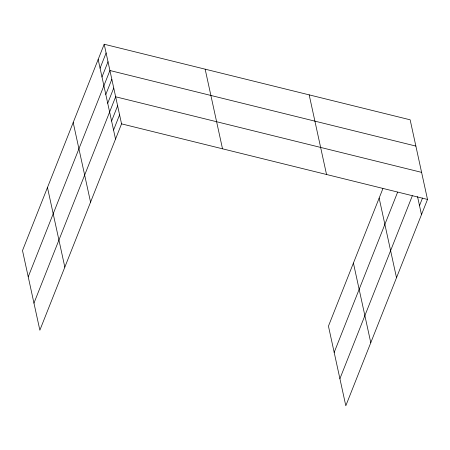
<?xml version="1.0" encoding="UTF-8"?>
<svg xmlns="http://www.w3.org/2000/svg" width="450" height="450" viewBox="0 0 450 450"><rect width="100%" height="100%" fill="white"/><g stroke="black" fill="none" stroke-linecap="round" stroke-linejoin="round"><path stroke-width="0.67" d="M104.192 44.235L22.5 250.566L39.859 330.193L121.551 123.862L104.192 44.235L410.141 119.807L427.5 199.434L345.808 405.765L328.449 326.137L382.888 188.634M100.074 68.214L106.104 52.993M101.987 76.972L108.011 61.757M28.226 276.846L109.918 70.515L415.868 146.081M105.806 94.489L111.831 79.273M107.713 103.247L113.737 88.031M33.958 303.12L115.65 96.789L421.599 172.361M111.594 121.033L117.619 105.812M113.558 130.056L119.582 114.84M334.176 352.412L397.609 192.206M339.907 378.692L412.329 195.778M419.507 205.627L422.522 198.017M121.551 123.862L427.5 199.434M417.538 196.599L421.476 214.65M379.147 198.09L396.506 277.718M353.419 263.07L370.777 342.697M309.178 94.871L326.537 174.493M205.155 69.176L222.514 148.798M98.168 59.456L115.526 139.078M73.198 122.524L90.557 202.146M47.469 187.498L64.828 267.126"/></g></svg>
